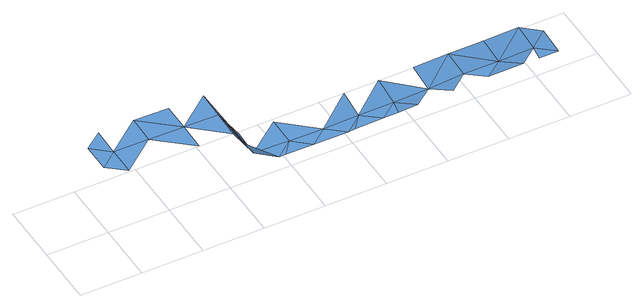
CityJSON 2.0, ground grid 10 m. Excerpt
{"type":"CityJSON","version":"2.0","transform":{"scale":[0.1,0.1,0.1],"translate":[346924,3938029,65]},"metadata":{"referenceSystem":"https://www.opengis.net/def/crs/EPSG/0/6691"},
"CityObjects":{
"waterbody1":{"type":"WaterBody","attributes":{"name":"7","class":"1140","function":"1","WaterBodyRiverFloodingRiskAttribute.description":"4","WaterBodyRiverFloodingRiskAttribute.rankOrg":"4","WaterBodyRiverFloodingRiskAttribute.adminType":"2","WaterBodyRiverFloodingRiskAttribute.scale":"L2"},"geometry":[{"type":"MultiSurface","lod":"1","boundaries":[[[0,1,2]],[[3,0,2]],[[0,4,1]],[[0,3,5]],[[6,0,5]],[[5,7,6]],[[7,5,8]],[[9,6,7]],[[10,11,7]],[[11,12,7]],[[10,13,11]],[[13,14,11]],[[14,15,11]],[[11,15,12]]]}]},
"waterbody2":{"type":"WaterBody","attributes":{"name":"7","class":"1140","function":"1","WaterBodyRiverFloodingRiskAttribute.description":"4","WaterBodyRiverFloodingRiskAttribute.rankOrg":"1","WaterBodyRiverFloodingRiskAttribute.adminType":"2","WaterBodyRiverFloodingRiskAttribute.scale":"L2"},"geometry":[{"type":"MultiSurface","lod":"1","boundaries":[[[14,16,15]],[[14,13,16]],[[17,16,13]],[[18,15,16]],[[17,19,16]],[[20,19,17]],[[21,19,20]],[[16,19,22]],[[19,23,22]],[[23,19,21]],[[23,21,24]],[[25,23,24]],[[25,26,23]],[[27,25,24]],[[28,25,27]],[[29,25,28]],[[30,29,28]],[[31,25,29]],[[29,30,32]],[[33,29,32]],[[31,29,33]],[[34,33,35]],[[33,36,37]],[[34,36,33]],[[38,39,34]],[[34,39,36]],[[38,40,39]],[[36,39,41]],[[39,40,42]],[[41,39,43]],[[43,39,42]],[[44,45,42]],[[46,42,45]],[[43,42,46]]]}]}
},
"vertices":[
[38,53,101],[10,77,101],[10,30,101],[38,7,101],[39,99,101],[95,52,101],[96,98,101],[152,51,101],[151,5,101],[152,97,101],[207,4,101],[208,50,101],[209,96,101],[236,26,53],[237,50,53],[237,73,53],
[265,49,5],[293,25,4],[266,95,5],[322,48,4],[304,25,4],[349,24,4],[322,94,5],[378,47,4],[406,23,5],[435,46,6],[436,92,12],[416,23,6],[463,23,7],[491,45,8],[487,22,8],[492,91,14],[519,22,10],[548,44,10],[605,43,15],[576,21,13],[605,89,18],[549,90,15],[633,20,16],[661,42,16],[689,19,18],[662,88,19],[718,41,18],[719,87,21],[715,18,18],[746,18,18],[747,64,20]
]}
